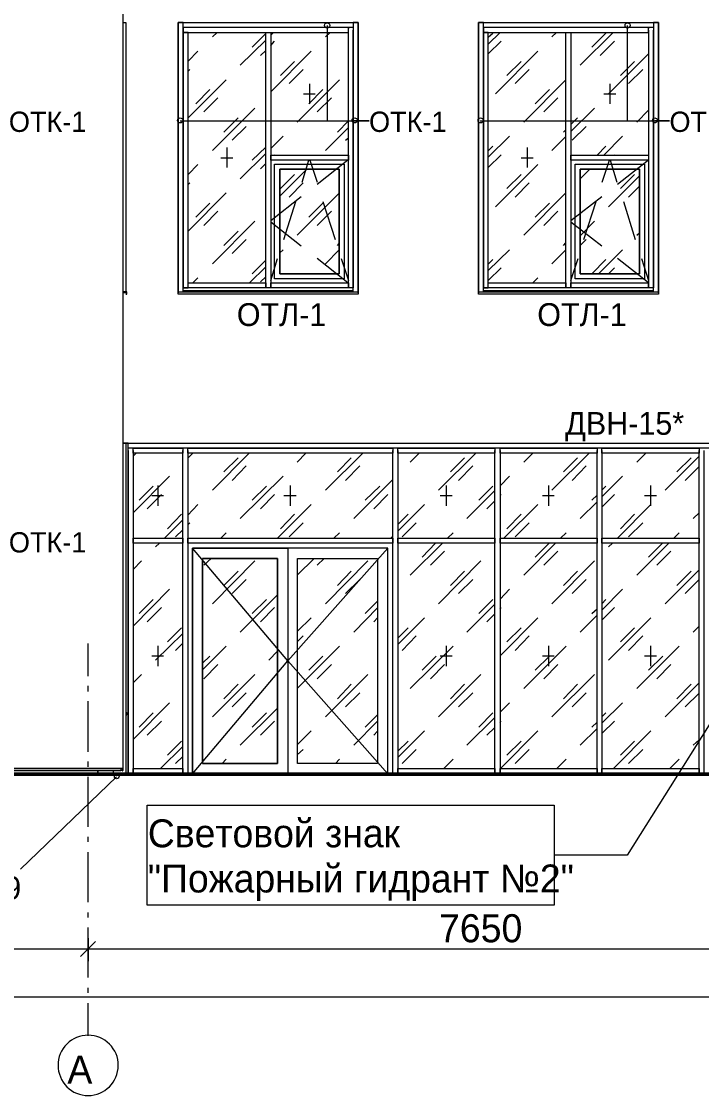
# Model space of a CAD drawing. Header units: millimetres. Extents: x 2294 to 908349, y -83289 to 219220.
# Drawn here: x 348288 to 355304, y 39424 to 50498 of the extents above; entities that cross this region are included whole.
import ezdxf

# ---------------------------------------------------------------- set-up
doc = ezdxf.new("R2010")
doc.units = ezdxf.units.MM
doc.layers.add('PDF _Геометрия', color=7, linetype='Continuous')
doc.layers.add('PDF _Текст', color=7, linetype='Continuous')

msp = doc.modelspace()

# ---------------------------------------------------------------- linework, layer by layer
at = {"layer": 'PDF _Геометрия', "lineweight": 9}
for points in [[(349335.1, 54825), (349335.1, 56997.6), (349335.1, 42794.4), (335910, 42794.4), (335892.5, 42794.4), (335892.5, 44674.2)], [(373033.4, 42794.4), (356513.2, 42794.4), (356513.2, 56997.6), (356513.2, 54825), (349335.1, 54825), (349365.7, 54825), (349365.7, 54746.3), (349365.7, 53430.4), (349365.7, 52114.6), (349365.7, 52035.9), (349335.1, 52035.9), (349335.1, 50488.4), (349365.7, 50488.4), (349365.7, 50409.7), (349365.7, 49093.8), (349365.7, 47778), (349365.7, 47699.3), (349335.1, 47699.3), (349335.1, 46151.8), (349365.7, 46151.8), (349365.7, 46073.1), (349365.7, 45146.3), (349365.7, 42741.9)], [(349955.8, 47712.4), (349955.8, 47778), (349955.8, 49093.8), (349955.8, 47751.8), (350008.3, 47751.8), (350008.3, 49093.8), (350008.3, 50383.5), (349955.8, 50383.5), (349955.8, 49093.8), (349955.8, 50409.7), (349955.8, 50488.4), (349903.4, 50488.4), (349903.4, 50409.7), (349903.4, 49093.8), (349903.4, 47778), (349903.4, 47699.3), (349903.4, 50488.4), (351761.3, 50488.4), (351761.3, 47699.3), (351761.3, 47778), (351761.3, 49093.8), (351761.3, 50409.7), (351761.3, 50488.4), (351708.8, 50488.4), (351708.8, 50409.7), (351708.8, 49093.8), (351708.8, 50409.7)], [(351442.2, 50457.8), (351442.2, 49474.2), (351875, 49474.2), (351722, 49474.2)], [(351660.8, 50435.9), (351660.8, 50427.2)], [(351708.8, 47712.4), (351708.8, 47778), (351708.8, 49093.8), (351708.8, 47751.8), (351660.8, 47751.8), (351660.8, 49093.8), (351660.8, 50409.7)], [(353055.3, 47712.4), (353055.3, 47778), (353055.3, 49093.8), (353055.3, 47751.8), (353103.4, 47751.8), (353103.4, 49093.8), (353103.4, 50383.5), (353055.3, 50383.5), (353055.3, 49093.8), (353055.3, 50409.7), (353055.3, 50488.4), (353002.8, 50488.4), (353002.8, 50409.7), (353002.8, 49093.8), (353002.8, 47778), (353002.8, 47699.3), (353002.8, 50488.4), (354860.8, 50488.4), (354860.8, 47699.3), (354860.8, 47778), (354860.8, 49093.8), (354860.8, 50409.7), (354860.8, 50488.4), (354808.3, 50488.4), (354808.3, 50409.7)], [(354755.8, 50409.7), (354755.8, 49093.8), (354755.8, 47751.8), (353955.8, 47751.8), (353955.8, 47804.2), (354755.8, 47804.2)], [(354808.3, 47712.4), (354808.3, 47778), (354808.3, 49093.8), (354808.3, 50409.7), (354808.3, 49093.8), (354808.3, 47751.8), (354755.8, 47751.8), (354755.8, 47804.2), (354436.7, 48053.4)], [(354537.3, 50457.8), (354537.3, 49474.2), (354974.4, 49474.2), (354821.4, 49474.2)], [(354755.8, 50435.9), (354755.8, 50427.2)], [(350257.5, 50339.7), (350305.6, 50383.5)], [(350546, 50046.8), (350808.3, 50304.8)], [(350668.4, 50234.8), (350808.3, 50374.7)], [(350860.8, 50357.2), (350887, 50383.5)], [(350860.8, 50252.3), (350900.1, 50296)], [(351424.7, 50339.7), (351472.8, 50383.5)], [(353103.4, 50265.4), (353225.8, 50383.5)], [(353103.4, 50335.4), (353151.5, 50379.1)], [(353103.4, 50164.9), (353238.9, 50296)], [(353759.1, 50339.7), (353807.2, 50383.5)], [(354052, 50046.8), (354393, 50383.5)], [(354174.4, 50234.8), (354318.7, 50379.1)], [(354257.5, 50147.4), (354406.1, 50296)], [(350008.3, 50090.6), (350108.9, 50191.1)], [(350755.8, 50147.4), (350808.3, 50199.8)], [(350860.8, 49771.4), (351276.1, 50191.1)], [(353177.7, 49753.9), (353614.9, 50191.1)], [(350961.3, 49941.9), (351105.6, 50086.2)], [(353295.7, 49941.9), (353444.4, 50086.2)], [(354344.9, 49753.9), (354755.8, 50164.9)], [(354467.3, 49941.9), (354611.6, 50086.2)], [(350008.3, 49985.6), (350025.8, 50003.1)], [(351048.7, 49858.9), (351193, 50003.1)], [(353383.2, 49858.9), (353527.4, 50003.1)], [(354550.4, 49858.9), (354699, 50003.1)], [(350008.3, 49504.8), (350401.7, 49898.2)], [(351131.8, 49461.1), (351569, 49898.2)], [(351258.6, 49854.5), (351258.6, 49649)], [(353470.6, 49461.1), (353903.4, 49898.2)], [(354358, 49854.5), (354358, 49649)], [(350087, 49649), (350231.3, 49797.7)], [(351197.4, 49753.9), (351319.8, 49753.9)], [(351254.2, 49649), (351398.5, 49797.7)], [(353588.6, 49649), (353737.3, 49797.7)], [(354296.8, 49753.9), (354419.2, 49753.9)], [(350170.1, 49566), (350314.3, 49710.2)], [(351337.3, 49566), (351485.9, 49710.2)], [(353676.1, 49566), (353820.3, 49710.2)], [(350257.5, 49168.2), (350694.6, 49605.3)], [(350375.5, 49356.1), (350524.2, 49504.8)], [(353955.8, 49364.9), (354200.6, 49605.3)], [(353955.8, 49434.8), (354025.8, 49504.8)], [(354637.8, 49461.1), (354755.8, 49583.5)], [(349925.2, 49474.2), (351875, 49474.2)], [(350463, 49273.1), (350607.2, 49417.3)], [(351424.7, 49168.2), (351660.8, 49404.2)], [(351547.1, 49356.1), (351660.8, 49474.2)], [(353020.3, 49474.2), (354974.4, 49474.2)], [(353969, 49273.1), (354113.2, 49417.3)], [(350860.8, 49190), (350987.5, 49316.8)], [(351630.2, 49273.1), (351660.8, 49299.3)], [(353103.4, 49098.2), (353322, 49316.8)], [(353759.1, 49168.2), (353903.4, 49312.4)], [(353881.5, 49356.1), (353903.4, 49382.4)], [(354296.8, 49120.1), (354489.2, 49316.8)], [(350406.1, 49198.8), (350406.1, 48993.3)], [(350668.4, 49067.6), (350808.3, 49203.1)], [(353103.4, 49163.8), (353151.5, 49211.9)], [(353505.6, 49198.8), (353505.6, 48993.3)], [(354226.9, 49120.1), (354318.7, 49211.9)], [(350344.9, 49093.8), (350467.3, 49093.8)], [(350546, 48875.3), (350808.3, 49137.6)], [(350895.7, 49120.1), (350900.1, 49124.4)], [(351184.3, 48840.3), (351254.2, 49067.6)], [(351262.9, 49067.6), (351337.3, 48840.3)], [(351656.4, 49067.6), (351337.3, 48818.4)], [(353103.4, 48993.3), (353238.9, 49124.4)], [(353444.4, 49093.8), (353566.8, 49093.8)], [(354279.3, 48840.3), (354353.7, 49067.6)], [(354362.4, 49067.6), (354432.3, 48840.3)], [(354397.4, 49120.1), (354406.1, 49124.4)], [(354755.8, 49067.6), (354436.7, 48818.4)], [(350008.3, 48919), (350108.9, 49023.9)], [(350755.8, 48980.2), (350808.3, 49032.6)], [(350952.6, 48696), (351232.3, 48975.8)], [(353177.7, 48586.7), (353614.9, 49023.9)], [(354052, 48875.3), (354152.6, 48975.8)], [(350961.3, 48774.7), (351105.6, 48919)], [(353295.7, 48774.7), (353444.4, 48919)], [(354344.9, 48586.7), (354664, 48905.9)], [(354467.3, 48774.7), (354611.6, 48919)], [(350008.3, 48818.4), (350025.8, 48835.9)], [(350008.3, 48337.6), (350401.7, 48731)], [(351048.7, 48687.3), (351193, 48835.9)], [(353383.2, 48687.3), (353527.4, 48835.9)], [(353470.6, 48293.8), (353903.4, 48731)], [(354550.4, 48687.3), (354664, 48800.9)], [(350087, 48481.8), (350231.3, 48626.1)], [(351175.5, 48691.7), (350860.8, 48442.5)], [(350996.3, 48250.1), (351118.7, 48643.6)], [(351131.8, 48293.8), (351564.6, 48726.6)], [(351254.2, 48481.8), (351398.5, 48626.1)], [(351398.5, 48643.6), (351525.2, 48250.1)], [(353588.6, 48481.8), (353737.3, 48626.1)], [(354275, 48691.7), (353955.8, 48442.5)], [(354091.4, 48250.1), (354218.1, 48643.6)], [(354497.9, 48643.6), (354620.3, 48250.1)], [(350170.1, 48394.4), (350314.3, 48543)], [(351337.3, 48394.4), (351485.9, 48543)], [(353676.1, 48394.4), (353820.3, 48543)], [(350257.5, 48000.9), (350694.6, 48438.1)], [(351175.5, 48180.2), (350860.8, 48429.4)], [(354275, 48180.2), (353955.8, 48429.4)], [(354052, 48289.5), (354200.6, 48438.1)], [(350375.5, 48188.9), (350524.2, 48337.6)], [(354637.8, 48293.8), (354664, 48320.1)], [(350463, 48105.9), (350607.2, 48250.1)], [(351547.1, 48188.9), (351564.6, 48210.8)], [(353881.5, 48188.9), (353903.4, 48215.2)], [(354052, 48188.9), (354113.2, 48250.1)], [(350952.6, 48114.6), (350987.5, 48145.2)], [(351424.7, 48000.9), (351564.6, 48145.2)], [(353103.4, 47931), (353322, 48145.2)], [(353759.1, 48000.9), (353903.4, 48145.2)], [(354240, 47896), (354489.2, 48145.2)], [(350642.2, 47804.2), (350808.3, 47970.3)], [(350668.4, 47896), (350808.3, 48035.9)], [(350860.8, 47826.1), (350930.7, 48053.4)], [(351656.4, 47804.2), (351337.3, 48053.4)], [(351586.4, 48053.4), (351660.8, 47826.1)], [(353103.4, 47996.6), (353151.5, 48044.7)], [(353103.4, 47826.1), (353238.9, 47957.2)], [(353955.8, 47826.1), (354030.2, 48053.4)], [(354174.4, 47896), (354318.7, 48044.7)], [(354344.9, 47896), (354406.1, 47957.2)], [(354685.9, 48053.4), (354755.8, 47826.1)], [(350056.4, 47804.2), (350108.9, 47856.7)], [(350755.8, 47813), (350808.3, 47865.4)], [(353562.4, 47804.2), (353614.9, 47856.7)], [(351708.8, 47751.8), (349955.8, 47751.8)], [(354808.3, 47751.8), (353055.3, 47751.8)], [(349365.7, 47690.6), (349365.7, 47690.6)], [(349903.4, 47712.4), (349903.4, 47712.4)], [(349903.4, 47686.2), (349903.4, 47690.6)], [(351708.8, 47721.2), (349955.8, 47721.2), (351708.8, 47721.2)], [(351708.8, 47721.2), (349955.8, 47721.2)], [(351761.3, 47712.4), (351761.3, 47712.4)], [(351761.3, 47690.6), (351761.3, 47686.2)], [(353002.8, 47712.4), (353002.8, 47712.4)], [(353002.8, 47686.2), (353002.8, 47690.6)], [(354808.3, 47721.2), (353055.3, 47721.2), (354808.3, 47721.2)], [(354808.3, 47721.2), (353055.3, 47721.2)], [(354860.8, 47712.4), (354860.8, 47712.4)], [(354860.8, 47690.6), (354860.8, 47686.2)], [(349387.5, 46073.1), (349387.5, 45146.3), (349387.5, 46073.1), (349387.5, 46151.8), (349335.1, 46151.8), (356513.2, 46151.8), (356355.8, 46151.8), (356723, 46151.8), (356911, 46151.8), (356911, 46462.2), (357737.2, 46462.2)], [(356382.1, 45950.7), (356482.6, 46046.9), (356382.1, 46046.9), (356382.1, 46099.3), (356482.6, 46099.3), (356355.8, 46099.3), (355306.7, 46099.3), (354253.1, 46099.3), (353199.6, 46099.3), (352146, 46099.3), (349977.7, 46099.3), (349413.8, 46099.3), (349387.5, 46099.3), (349387.5, 46151.8), (349413.8, 46151.8), (349977.7, 46151.8), (352146, 46151.8), (353199.6, 46151.8), (354253.1, 46151.8), (355306.7, 46151.8), (356355.8, 46151.8)], [(349951.5, 46090.6), (349951.5, 46099.3), (349951.5, 46046.9), (349440, 46046.9), (349440, 46099.3), (349951.5, 46099.3)], [(349440, 46090.6), (349440, 46099.3)], [(349440, 46073.1), (349440, 45146.3), (349440, 42741.9)], [(350003.9, 46073.1), (350003.9, 45146.3), (350003.9, 42741.9), (349951.5, 42741.9), (349951.5, 45146.3), (349951.5, 46073.1)], [(352119.8, 46090.6), (352119.8, 46099.3), (352119.8, 46046.9), (350003.9, 46046.9), (350003.9, 46099.3), (352119.8, 46099.3)], [(350003.9, 46090.6), (350003.9, 46099.3)], [(352172.2, 46073.1), (352172.2, 45146.3), (352172.2, 42741.9), (352119.8, 42741.9), (352119.8, 45146.3), (352119.8, 46073.1)], [(353173.3, 46090.6), (353173.3, 46099.3), (353173.3, 46046.9), (352172.2, 46046.9), (352172.2, 46099.3), (353173.3, 46099.3)], [(352172.2, 46090.6), (352172.2, 46099.3)], [(353225.8, 46073.1), (353225.8, 45146.3), (353225.8, 42741.9), (353173.3, 42741.9), (353173.3, 45146.3), (353173.3, 46073.1)], [(354226.9, 46090.6), (354226.9, 46099.3), (354226.9, 46046.9), (353225.8, 46046.9), (353225.8, 46099.3), (354226.9, 46099.3)], [(353225.8, 46090.6), (353225.8, 46099.3)], [(354275, 46073.1), (354275, 45146.3), (354275, 42741.9), (354226.9, 42741.9), (354226.9, 45146.3), (354226.9, 46073.1)], [(355280.4, 46090.6), (355280.4, 46099.3), (355280.4, 46046.9), (354275, 46046.9), (354275, 46099.3), (355280.4, 46099.3)], [(354275, 46090.6), (354275, 46099.3)], [(355328.5, 46073.1), (355328.5, 45146.3), (355328.5, 42741.9), (355280.4, 42741.9), (355280.4, 45146.3), (355280.4, 46073.1)], [(349440, 46016.3), (349470.6, 46046.9)], [(350003.9, 45994.4), (350056.4, 46046.9)], [(350257.5, 45666.5), (350637.8, 46046.9)], [(350375.5, 45854.5), (350524.2, 45998.8)], [(351131.8, 45955), (351223.6, 46046.9)], [(351424.7, 45666.5), (351809.4, 46046.9)], [(351547.1, 45854.5), (351691.4, 45998.8)], [(352299, 45955), (352390.8, 46046.9)], [(352591.9, 45666.5), (352976.6, 46046.9)], [(352714.3, 45854.5), (352858.6, 45998.8)], [(353470.6, 45955), (353562.4, 46046.9)], [(353759.1, 45666.5), (354143.8, 46046.9)], [(357116.5, 45998.8), (354537.3, 41902.6), (353785.3, 41902.6)], [(353881.5, 45854.5), (354025.8, 45998.8)], [(354637.8, 45955), (354729.6, 46046.9)], [(354930.7, 45666.5), (355280.4, 46016.3)], [(355048.7, 45854.5), (355197.4, 45998.8)], [(350463, 45767.1), (350607.2, 45915.7)], [(351630.2, 45767.1), (351778.8, 45915.7)], [(352797.4, 45767.1), (352946, 45915.7)], [(353969, 45767.1), (354113.2, 45915.7)], [(355136.2, 45767.1), (355280.4, 45911.3)], [(349440, 45430.5), (349816, 45810.8)], [(350546, 45373.6), (350987.5, 45810.8)], [(351717.6, 45373.6), (352119.8, 45775.8)], [(353225.8, 45710.2), (353322, 45810.8)], [(354275, 45596.6), (354489.2, 45810.8)], [(349501.2, 45561.6), (349645.5, 45705.9)], [(349693.6, 45714.6), (349693.6, 45504.8)], [(350668.4, 45561.6), (350817, 45705.9)], [(351061.9, 45714.6), (351061.9, 45504.8)], [(351835.6, 45561.6), (351984.3, 45705.9)], [(352670.6, 45714.6), (352670.6, 45504.8)], [(352884.8, 45373.6), (353173.3, 45662.2)], [(353007.2, 45561.6), (353151.5, 45705.9)], [(353724.1, 45714.6), (353724.1, 45504.8)], [(354275, 45666.5), (354318.7, 45705.9)], [(354777.7, 45714.6), (354777.7, 45504.8)], [(349584.3, 45474.2), (349732.9, 45622.8)], [(349632.4, 45609.7), (349754.8, 45609.7)], [(350003.9, 45408.6), (350108.9, 45517.9)], [(350755.8, 45474.2), (350900.1, 45622.8)], [(350930.7, 45172.5), (351276.1, 45517.9)], [(350996.3, 45609.7), (351123.1, 45609.7)], [(351923.1, 45474.2), (352067.3, 45622.8)], [(352172.2, 45242.5), (352447.6, 45517.9)], [(352609.4, 45609.7), (352731.8, 45609.7)], [(353090.3, 45474.2), (353173.3, 45557.2)], [(353225.8, 45609.7), (353238.9, 45622.8)], [(353265.1, 45172.5), (353614.9, 45517.9)], [(353662.9, 45609.7), (353785.3, 45609.7)], [(354052, 45373.6), (354226.9, 45544.1)], [(354174.4, 45561.6), (354226.9, 45614.1)], [(354275, 45491.7), (354406.1, 45622.8)], [(354436.7, 45172.5), (354782.1, 45517.9)], [(354716.5, 45609.7), (354838.9, 45609.7)], [(349794.1, 45268.7), (349938.4, 45417.3)], [(350961.3, 45268.7), (351105.6, 45417.3)], [(352172.2, 45312.4), (352277.2, 45417.3)], [(353295.7, 45268.7), (353444.4, 45417.3)], [(354467.3, 45268.7), (354611.6, 45417.3)], [(355219.2, 45373.6), (355280.4, 45430.5)], [(349763.5, 45172.5), (349951.5, 45360.5)], [(350003.9, 45308.1), (350025.8, 45329.9)], [(351048.7, 45185.7), (351193, 45329.9)], [(352216, 45185.7), (352360.2, 45329.9)], [(353383.2, 45185.7), (353527.4, 45329.9)], [(354550.4, 45185.7), (354699, 45329.9)], [(349877.2, 45185.7), (349951.5, 45255.6)], [(350344.9, 45172.5), (350401.7, 45225)], [(351512.1, 45172.5), (351569, 45225)], [(352097.9, 45172.5), (352119.8, 45190)], [(352683.7, 45172.5), (352740.5, 45225)], [(353850.9, 45172.5), (353907.8, 45225)], [(355018.1, 45172.5), (355075, 45225)], [(349671.7, 45080.7), (349711, 45120.1)], [(352299, 44787.8), (352631.3, 45120.1)], [(352421.4, 44975.8), (352561.3, 45120.1)], [(353470.6, 44787.8), (353798.5, 45120.1)], [(353588.6, 44975.8), (353732.9, 45120.1)], [(354344.9, 45080.7), (354384.3, 45120.1)], [(354637.8, 44787.8), (354965.7, 45120.1)], [(354755.8, 44975.8), (354900.1, 45120.1)], [(352067.3, 45067.6), (351035.6, 43904.8), (352067.3, 42741.9), (352067.3, 45067.6), (350052, 45067.6), (350052, 42741.9), (350052, 45067.6), (351035.6, 45067.6), (351035.6, 42741.9), (350052, 42741.9), (351035.6, 43904.8), (350052, 45067.6)], [(352508.8, 44892.8), (352653.1, 45037)], [(353676.1, 44892.8), (353820.3, 45037)], [(354843.3, 44892.8), (354987.5, 45037)], [(349440, 44849), (349527.4, 44936.5)], [(350170.1, 44892.8), (350244.4, 44962.7)], [(350257.5, 44494.9), (350694.6, 44936.5)], [(351136.2, 44792.2), (351306.7, 44962.7)], [(351337.3, 44892.8), (351411.6, 44962.7)], [(351424.7, 44494.9), (351861.9, 44936.5)], [(352591.9, 44494.9), (353029.1, 44936.5)], [(353759.1, 44494.9), (354200.6, 44936.5)], [(350375.5, 44682.9), (350524.2, 44831.6)], [(350463, 44599.9), (350607.2, 44744.1)], [(351547.1, 44682.9), (351691.4, 44831.6)], [(351630.2, 44599.9), (351778.8, 44744.1)], [(352714.3, 44682.9), (352858.6, 44831.6)], [(352797.4, 44599.9), (352946, 44744.1)], [(353881.5, 44682.9), (354025.8, 44831.6)], [(353969, 44599.9), (354113.2, 44744.1)], [(354930.7, 44494.9), (355280.4, 44844.7)], [(355048.7, 44682.9), (355197.4, 44831.6)], [(355136.2, 44599.9), (355280.4, 44744.1)], [(349440, 44263.2), (349816, 44643.6)], [(353225.8, 44543), (353322, 44643.6)], [(354275, 44429.4), (354489.2, 44643.6)], [(349501.2, 44394.4), (349645.5, 44538.7)], [(350546, 44202), (350930.7, 44586.7)], [(350668.4, 44394.4), (350817, 44538.7)], [(351835.6, 44394.4), (351962.4, 44521.2)], [(353007.2, 44394.4), (353151.5, 44538.7)], [(354275, 44494.9), (354318.7, 44538.7)], [(349584.3, 44307), (349732.9, 44455.6)], [(350755.8, 44307), (350900.1, 44455.6)], [(351717.6, 44202), (351962.4, 44451.2)], [(352884.8, 44202), (353173.3, 44490.6)], [(353225.8, 44438.1), (353238.9, 44455.6)], [(354174.4, 44394.4), (354226.9, 44442.5)], [(354275, 44324.5), (354406.1, 44455.6)], [(351136.2, 44210.8), (351276.1, 44350.7)], [(351923.1, 44307), (351962.4, 44350.7)], [(352172.2, 44075.3), (352447.6, 44350.7)], [(353090.3, 44307), (353173.3, 44390)], [(353225.8, 43957.2), (353614.9, 44350.7)], [(354052, 44202), (354226.9, 44376.9)], [(354344.9, 43913.5), (354782.1, 44350.7)], [(349671.7, 43913.5), (349951.5, 44188.9)], [(349794.1, 44101.5), (349938.4, 44245.8)], [(352172.2, 44140.8), (352277.2, 44245.8)], [(353295.7, 44101.5), (353444.4, 44245.8)], [(354467.3, 44101.5), (354611.6, 44245.8)], [(355219.2, 44202), (355280.4, 44263.2)], [(348976.6, 43747.4), (348976.6, 44084)], [(349877.2, 44014.1), (349951.5, 44088.4)], [(351136.2, 44105.9), (351193, 44162.7)], [(352216, 44014.1), (352360.2, 44162.7)], [(353383.2, 44014.1), (353527.4, 44162.7)], [(354550.4, 44014.1), (354699, 44162.7)], [(349693.6, 44062.2), (349693.6, 43852.3)], [(350156.9, 43813), (350401.7, 44057.8)], [(350838.9, 43913.5), (350930.7, 44005.3)], [(351136.2, 43625), (351569, 44057.8)], [(352299, 43620.6), (352740.5, 44057.8)], [(352670.6, 44062.2), (352670.6, 43852.3)], [(353470.6, 43620.6), (353907.8, 44057.8)], [(353724.1, 44062.2), (353724.1, 43852.3)], [(354637.8, 43620.6), (355075, 44057.8)], [(354777.7, 44062.2), (354777.7, 43852.3)], [(349632.4, 43957.2), (349754.8, 43957.2)], [(350156.9, 43882.9), (350231.3, 43952.9)], [(350170.1, 43721.2), (350314.3, 43869.8)], [(351254.2, 43808.6), (351398.5, 43952.9)], [(351337.3, 43721.2), (351485.9, 43869.8)], [(352421.4, 43808.6), (352565.7, 43952.9)], [(352508.8, 43721.2), (352653.1, 43869.8)], [(352609.4, 43957.2), (352731.8, 43957.2)], [(353588.6, 43808.6), (353737.3, 43952.9)], [(353662.9, 43957.2), (353785.3, 43957.2)], [(353676.1, 43721.2), (353820.3, 43869.8)], [(354716.5, 43957.2), (354838.9, 43957.2)], [(354755.8, 43808.6), (354904.5, 43952.9)], [(354843.3, 43721.2), (354987.5, 43869.8)], [(349440, 43677.5), (349527.4, 43764.9)], [(350257.5, 43327.7), (350694.6, 43764.9)], [(351424.7, 43327.7), (351861.9, 43764.9)], [(352591.9, 43327.7), (353029.1, 43764.9)], [(353759.1, 43327.7), (354200.6, 43764.9)], [(348976.6, 43590), (348976.6, 43646.9)], [(350375.5, 43515.7), (350524.2, 43664.3)], [(351547.1, 43515.7), (351691.4, 43664.3)], [(352714.3, 43515.7), (352858.6, 43664.3)], [(353881.5, 43515.7), (354025.8, 43664.3)], [(354930.7, 43327.7), (355280.4, 43677.5)], [(355048.7, 43515.7), (355197.4, 43664.3)], [(350463, 43432.7), (350607.2, 43576.9)], [(351630.2, 43432.7), (351778.8, 43576.9)], [(352797.4, 43432.7), (352946, 43576.9)], [(353969, 43432.7), (354113.2, 43576.9)], [(355136.2, 43432.7), (355280.4, 43572.5)], [(348976.6, 42969.3), (348976.6, 43489.5)], [(349440, 43096), (349816, 43472)], [(350546, 43034.8), (350930.7, 43419.5)], [(353225.8, 43375.8), (353322, 43472)], [(354275, 43262.2), (354489.2, 43472)], [(349365.7, 43371.4), (349370.1, 43371.4), (349370.1, 43349.6), (349374.4, 43349.6), (349374.4, 43371.4), (349365.7, 43375.8)], [(349365.7, 43349.6), (349370.1, 43349.6), (349365.7, 43354)], [(349501.2, 43222.8), (349645.5, 43371.4)], [(350668.4, 43222.8), (350817, 43371.4)], [(351835.6, 43222.8), (351962.4, 43349.6)], [(352884.8, 43034.8), (353173.3, 43323.4)], [(353007.2, 43222.8), (353151.5, 43371.4)], [(354275, 43327.7), (354318.7, 43371.4)], [(349584.3, 43139.8), (349732.9, 43284)], [(350755.8, 43139.8), (350900.1, 43284)], [(351717.6, 43034.8), (351962.4, 43284)], [(353090.3, 43139.8), (353173.3, 43218.4)], [(353225.8, 43270.9), (353238.9, 43284)], [(354052, 43034.8), (354226.9, 43209.7)], [(354174.4, 43222.8), (354226.9, 43275.3)], [(354275, 43157.2), (354406.1, 43284)], [(351136.2, 43043.6), (351276.1, 43183.5)], [(351923.1, 43139.8), (351962.4, 43179.1)], [(352172.2, 42908.1), (352447.6, 43183.5)], [(353230.2, 42794.4), (353614.9, 43183.5)], [(354397.4, 42794.4), (354782.1, 43183.5)], [(355219.2, 43034.8), (355280.4, 43091.7)], [(349724.2, 42794.4), (349951.5, 43021.7)], [(349794.1, 42934.3), (349938.4, 43078.6)], [(351136.2, 42938.7), (351193, 42991.1)], [(352172.2, 42973.6), (352277.2, 43078.6)], [(352216, 42846.9), (352360.2, 42991.1)], [(353295.7, 42934.3), (353444.4, 43078.6)], [(353383.2, 42846.9), (353527.4, 42991.1)], [(354467.3, 42934.3), (354611.6, 43078.6)], [(354550.4, 42846.9), (354699, 42991.1)], [(348976.6, 42811.9), (348976.6, 42868.7)], [(349877.2, 42846.9), (349951.5, 42921.2)], [(350358, 42846.9), (350401.7, 42890.6)], [(351529.6, 42846.9), (351569, 42890.6)], [(352644.4, 42794.4), (352740.5, 42890.6)], [(353811.6, 42794.4), (353907.8, 42890.6)], [(354978.8, 42794.4), (355075, 42890.6)], [(349190.8, 42741.9), (349077.2, 42741.9), (349077.2, 42772.5), (349077.2, 42741.9)], [(349234.5, 42772.5), (349234.5, 42741.9)], [(349313.2, 42794.4), (349330.7, 42794.4), (349313.2, 42794.4)], [(349313.2, 42781.3), (349313.2, 42776.9)], [(349330.7, 42794.4), (349330.7, 42794.4)], [(349269.5, 42711.3), (348277.2, 41758.3)], [(348976.6, 42195.5), (348976.6, 42711.3)], [(349077.2, 42741.9), (349234.5, 42741.9), (349077.2, 42741.9)], [(348976.6, 42038.1), (348976.6, 42090.6)], [(348976.6, 41417.4), (348976.6, 41933.2)], [(348976.6, 41260), (348976.6, 41312.4)], [(348976.6, 40639.2), (348976.6, 41155.1)], [(348976.6, 41045.8), (348976.6, 40936.5), (348976.6, 40809.7)], [(317562.5, 40936.5), (330130.8, 40936.5), (336272.8, 40936.5), (348976.6, 40936.5), (356876, 40936.5), (372517.5, 40936.5), (378712.1, 40936.5), (396115.3, 40936.5), (396373.2, 40936.5), (408062.8, 40936.5)], [(348976.6, 40481.8), (348976.6, 40534.3)], [(317562.5, 40442.5), (408062.8, 40442.5)], [(348976.6, 40040.3), (348976.6, 40376.9)]]:
    msp.add_lwpolyline(points, dxfattribs=at)
for points in [[(350834.5, 50435.9), (349955.8, 50435.9), (349955.8, 50383.5), (350834.5, 50383.5), (351660.8, 50383.5), (351660.8, 50435.9), (350834.5, 50435.9), (349982.1, 50435.9), (349955.8, 50435.9), (349955.8, 50488.4), (349982.1, 50488.4), (350834.5, 50488.4), (351687, 50488.4), (351708.8, 50488.4), (351708.8, 50435.9), (351687, 50435.9)], [(353929.6, 50435.9), (353055.3, 50435.9), (353055.3, 50383.5), (353929.6, 50383.5), (354755.8, 50383.5), (354755.8, 50435.9), (353929.6, 50435.9), (353077.2, 50435.9), (353055.3, 50435.9), (353055.3, 50488.4), (353077.2, 50488.4), (353929.6, 50488.4), (354782.1, 50488.4), (354808.3, 50488.4), (354808.3, 50435.9), (354782.1, 50435.9)], [(350860.8, 47751.8), (350808.3, 47751.8), (350008.3, 47751.8), (350008.3, 47804.2), (350808.3, 47804.2), (350808.3, 47751.8), (350808.3, 49093.8), (350808.3, 50383.5), (350860.8, 50383.5), (350860.8, 49093.8)], [(353955.8, 47751.8), (353903.4, 47751.8), (353103.4, 47751.8), (353103.4, 47804.2), (353903.4, 47804.2), (353903.4, 47751.8), (353903.4, 49093.8), (353903.4, 50383.5), (353955.8, 50383.5), (353955.8, 49093.8)], [(351660.8, 49067.6), (350860.8, 49067.6), (350860.8, 49120.1), (351660.8, 49120.1)], [(354755.8, 49067.6), (353955.8, 49067.6), (353955.8, 49120.1), (354755.8, 49120.1)], [(350900.1, 49028.3), (351617, 49028.3), (351617, 47843.6), (350900.1, 47843.6)], [(351617, 49028.3), (351617, 47843.6), (350900.1, 47843.6), (350900.1, 49028.3)], [(351564.6, 48975.8), (350952.6, 48975.8), (350952.6, 47896), (351564.6, 47896)], [(350952.6, 47896), (350952.6, 48975.8), (351564.6, 48975.8), (351564.6, 47896)], [(353999.6, 49028.3), (354716.5, 49028.3), (354716.5, 47843.6), (353999.6, 47843.6)], [(354716.5, 49028.3), (354716.5, 47843.6), (353999.6, 47843.6), (353999.6, 49028.3)], [(354664, 48975.8), (354052, 48975.8), (354052, 47896), (354664, 47896)], [(354052, 47896), (354052, 48975.8), (354664, 48975.8), (354664, 47896)], [(351660.8, 47751.8), (350860.8, 47751.8), (350860.8, 47804.2), (351660.8, 47804.2)], [(349370.1, 47708.1), (349370.1, 47686.2), (349365.7, 47690.6), (349370.1, 47686.2), (349374.4, 47686.2), (349374.4, 47712.4), (349335.1, 47712.4)], [(351761.3, 47686.2), (349903.4, 47686.2), (349903.4, 47712.4), (351761.3, 47712.4)], [(354860.8, 47686.2), (353002.8, 47686.2), (353002.8, 47712.4), (354860.8, 47712.4)], [(349387.5, 45146.3), (349387.5, 42741.9)], [(349951.5, 45120.1), (349440, 45120.1), (349440, 45172.5), (349951.5, 45172.5)], [(352119.8, 45120.1), (350003.9, 45120.1), (350003.9, 45172.5), (352119.8, 45172.5)], [(353173.3, 45120.1), (352172.2, 45120.1), (352172.2, 45172.5), (353173.3, 45172.5)], [(354226.9, 45120.1), (353225.8, 45120.1), (353225.8, 45172.5), (354226.9, 45172.5)], [(355280.4, 45120.1), (354275, 45120.1), (354275, 45172.5), (355280.4, 45172.5)], [(352067.3, 42741.9), (352067.3, 45067.6), (351035.6, 45067.6), (351035.6, 42741.9)], [(350930.7, 44962.7), (350156.9, 44962.7), (350156.9, 42846.9), (350930.7, 42846.9)], [(351962.4, 42846.9), (351136.2, 42846.9), (351136.2, 44962.7), (351962.4, 44962.7)], [(335914.4, 42794.4), (349313.2, 42794.4)], [(349313.2, 42772.5), (335914.4, 42772.5), (335914.4, 42794.4), (349313.2, 42794.4)], [(349326.3, 42781.3), (349326.3, 42776.9), (349330.7, 42772.5), (349335.1, 42772.5), (349335.1, 42794.4), (349335.1, 42776.9), (349330.7, 42776.9)], [(349335.1, 42794.4), (349330.7, 42794.4)], [(349440, 42794.4), (349951.5, 42794.4), (349951.5, 42741.9), (349440, 42741.9)], [(352172.2, 42794.4), (353173.3, 42794.4), (353173.3, 42741.9), (352172.2, 42741.9)], [(353225.8, 42794.4), (354226.9, 42794.4), (354226.9, 42741.9), (353225.8, 42741.9)], [(354275, 42794.4), (355280.4, 42794.4), (355280.4, 42741.9), (354275, 42741.9)], [(349584.3, 42418.4), (353785.3, 42418.4), (353785.3, 41386.8), (349584.3, 41386.8)]]:
    msp.add_lwpolyline(points, close=True, dxfattribs=at)
at = {"layer": 'PDF _Геометрия', "color": 171, "lineweight": 9, "true_color": 0x8080ff}
for points in [[(350156.9, 44962.7), (350930.7, 44962.7), (350930.7, 42846.9), (350156.9, 42846.9)], [(351136.2, 42846.9), (351136.2, 44962.7), (351962.4, 44962.7), (351962.4, 42846.9)]]:
    msp.add_lwpolyline(points, close=True, dxfattribs=at)
at = {"layer": 'PDF _Геометрия', "lineweight": 40}
for points in [[(312810.6, 42733.2), (412298.9, 42733.2)], [(408766.6, 42741.9), (312981.1, 42741.9)]]:
    msp.add_lwpolyline(points, dxfattribs=at)
at = {"layer": 'PDF _Геометрия', "lineweight": 18}
msp.add_lwpolyline([(349050.9, 41010.8), (348976.6, 40936.5), (348897.9, 40857.8)], dxfattribs=at)
msp.add_lwpolyline([(348976.6, 40044.7, 0.4225352), (348666.2, 39734.3, 0.4172634), (348976.6, 39423.9, 0.4119718), (349287, 39734.3, 0.4172634)], format="xyb", close=True, dxfattribs=at)
at = {"layer": 'PDF _Геометрия', "lineweight": 9}
for points in [[(351416, 50457.8), (351416, 50475.3), (351424.7, 50484), (351442.2, 50484)], [(351416, 50457.8), (351416, 50475.3), (351424.7, 50484), (351442.2, 50484)], [(351442.2, 50431.5), (351424.7, 50431.5), (351416, 50444.7), (351416, 50457.8)], [(351442.2, 50431.5), (351424.7, 50431.5), (351416, 50444.7), (351416, 50457.8)], [(351442.2, 50484), (351455.3, 50484), (351468.4, 50475.3), (351468.4, 50457.8)], [(351442.2, 50484), (351455.3, 50484), (351468.4, 50475.3), (351468.4, 50457.8)], [(351468.4, 50457.8), (351468.4, 50444.7), (351455.3, 50431.5), (351442.2, 50431.5)], [(351468.4, 50457.8), (351468.4, 50444.7), (351455.3, 50431.5), (351442.2, 50431.5)], [(354515.4, 50457.8), (354515.4, 50475.3), (354524.1, 50484), (354541.6, 50484)], [(354515.4, 50457.8), (354515.4, 50475.3), (354524.1, 50484), (354541.6, 50484)], [(354541.6, 50431.5), (354524.1, 50431.5), (354515.4, 50444.7), (354515.4, 50457.8)], [(354541.6, 50431.5), (354524.1, 50431.5), (354515.4, 50444.7), (354515.4, 50457.8)], [(354541.6, 50484), (354554.7, 50484), (354567.9, 50475.3), (354567.9, 50457.8)], [(354541.6, 50484), (354554.7, 50484), (354567.9, 50475.3), (354567.9, 50457.8)], [(354567.9, 50457.8), (354567.9, 50444.7), (354554.7, 50431.5), (354541.6, 50431.5)], [(354567.9, 50457.8), (354567.9, 50444.7), (354554.7, 50431.5), (354541.6, 50431.5)], [(349899, 49478.5), (349899, 49496), (349907.8, 49504.8), (349925.2, 49504.8)], [(349899, 49478.5), (349899, 49496), (349907.8, 49504.8), (349925.2, 49504.8)], [(349925.2, 49504.8), (349938.4, 49504.8), (349951.5, 49496), (349951.5, 49478.5)], [(349925.2, 49504.8), (349938.4, 49504.8), (349951.5, 49496), (349951.5, 49478.5)], [(351700.1, 49478.5), (351700.1, 49496), (351708.8, 49504.8), (351726.3, 49504.8)], [(351700.1, 49478.5), (351700.1, 49496), (351708.8, 49504.8), (351726.3, 49504.8)], [(351726.3, 49504.8), (351739.5, 49504.8), (351752.6, 49496), (351752.6, 49478.5)], [(351726.3, 49504.8), (351739.5, 49504.8), (351752.6, 49496), (351752.6, 49478.5)], [(352998.5, 49478.5), (352998.5, 49496), (353007.2, 49504.8), (353024.7, 49504.8)], [(352998.5, 49478.5), (352998.5, 49496), (353007.2, 49504.8), (353024.7, 49504.8)], [(353024.7, 49504.8), (353037.8, 49504.8), (353050.9, 49496), (353050.9, 49478.5)], [(353024.7, 49504.8), (353037.8, 49504.8), (353050.9, 49496), (353050.9, 49478.5)], [(354799.6, 49478.5), (354799.6, 49496), (354808.3, 49504.8), (354821.4, 49504.8)], [(354799.6, 49478.5), (354799.6, 49496), (354808.3, 49504.8), (354821.4, 49504.8)], [(354821.4, 49504.8), (354834.5, 49504.8), (354847.6, 49496), (354847.6, 49478.5)], [(354821.4, 49504.8), (354834.5, 49504.8), (354847.6, 49496), (354847.6, 49478.5)], [(349925.2, 49452.3), (349907.8, 49452.3), (349899, 49465.4), (349899, 49478.5)], [(349925.2, 49452.3), (349907.8, 49452.3), (349899, 49465.4), (349899, 49478.5)], [(349951.5, 49478.5), (349951.5, 49465.4), (349938.4, 49452.3), (349925.2, 49452.3)], [(349951.5, 49478.5), (349951.5, 49465.4), (349938.4, 49452.3), (349925.2, 49452.3)], [(351726.3, 49452.3), (351708.8, 49452.3), (351700.1, 49465.4), (351700.1, 49478.5)], [(351726.3, 49452.3), (351708.8, 49452.3), (351700.1, 49465.4), (351700.1, 49478.5)], [(351752.6, 49478.5), (351752.6, 49465.4), (351739.5, 49452.3), (351726.3, 49452.3)], [(351752.6, 49478.5), (351752.6, 49465.4), (351739.5, 49452.3), (351726.3, 49452.3)], [(353024.7, 49452.3), (353007.2, 49452.3), (352998.5, 49465.4), (352998.5, 49478.5)], [(353024.7, 49452.3), (353007.2, 49452.3), (352998.5, 49465.4), (352998.5, 49478.5)], [(353050.9, 49478.5), (353050.9, 49465.4), (353037.8, 49452.3), (353024.7, 49452.3)], [(353050.9, 49478.5), (353050.9, 49465.4), (353037.8, 49452.3), (353024.7, 49452.3)], [(354821.4, 49452.3), (354808.3, 49452.3), (354799.6, 49465.4), (354799.6, 49478.5)], [(354821.4, 49452.3), (354808.3, 49452.3), (354799.6, 49465.4), (354799.6, 49478.5)], [(354847.6, 49478.5), (354847.6, 49465.4), (354834.5, 49452.3), (354821.4, 49452.3)], [(354847.6, 49478.5), (354847.6, 49465.4), (354834.5, 49452.3), (354821.4, 49452.3)], [(349247.7, 42715.7), (349247.7, 42733.2), (349256.4, 42741.9), (349269.5, 42741.9)], [(349247.7, 42715.7), (349247.7, 42733.2), (349256.4, 42741.9), (349269.5, 42741.9)], [(349269.5, 42689.5), (349256.4, 42689.5), (349247.7, 42702.6), (349247.7, 42715.7)], [(349269.5, 42689.5), (349256.4, 42689.5), (349247.7, 42702.6), (349247.7, 42715.7)], [(349269.5, 42741.9), (349282.6, 42741.9), (349295.7, 42733.2), (349295.7, 42715.7)], [(349269.5, 42741.9), (349282.6, 42741.9), (349295.7, 42733.2), (349295.7, 42715.7)], [(349295.7, 42715.7), (349295.7, 42702.6), (349282.6, 42689.5), (349269.5, 42689.5)], [(349295.7, 42715.7), (349295.7, 42702.6), (349282.6, 42689.5), (349269.5, 42689.5)]]:
    msp.add_open_spline(points, degree=3, dxfattribs=at)

# ---------------------------------------------------------------- texts
at = {"layer": 'PDF _Текст', "attachment_point": 4, "style": ''}
for s, insert, char_height in [('ОТК-1', (348158.2, 49462.9), 209.3), ('ОТК-1', (351874, 49462.9), 209.3), ('ОТК-1', (354973.3, 49462.9), 209.3), ('ОТЛ-1', (350510.1, 47474.5), 235.29), ('ОТЛ-1', (353609.5, 47474.5), 235.29), ('ДВН-15*', (353898, 46320.4), 235.29), ('ОТК-1', (348158.2, 45126.4), 209.3), ('Световой знак', (349592, 42125.3), 288.118), ('"Пожарный гидрант №2"', (349592, 41618.2), 288.118), ('131,29', (347323.3, 41542.4), 235.29), ('7650', (352595.2, 41146.6), 289.45), ('А', (348761.5, 39690.9), 289.5)]:
    msp.add_mtext(s, dxfattribs=dict(at, insert=insert, char_height=char_height))

doc.saveas('drawing.dxf')
